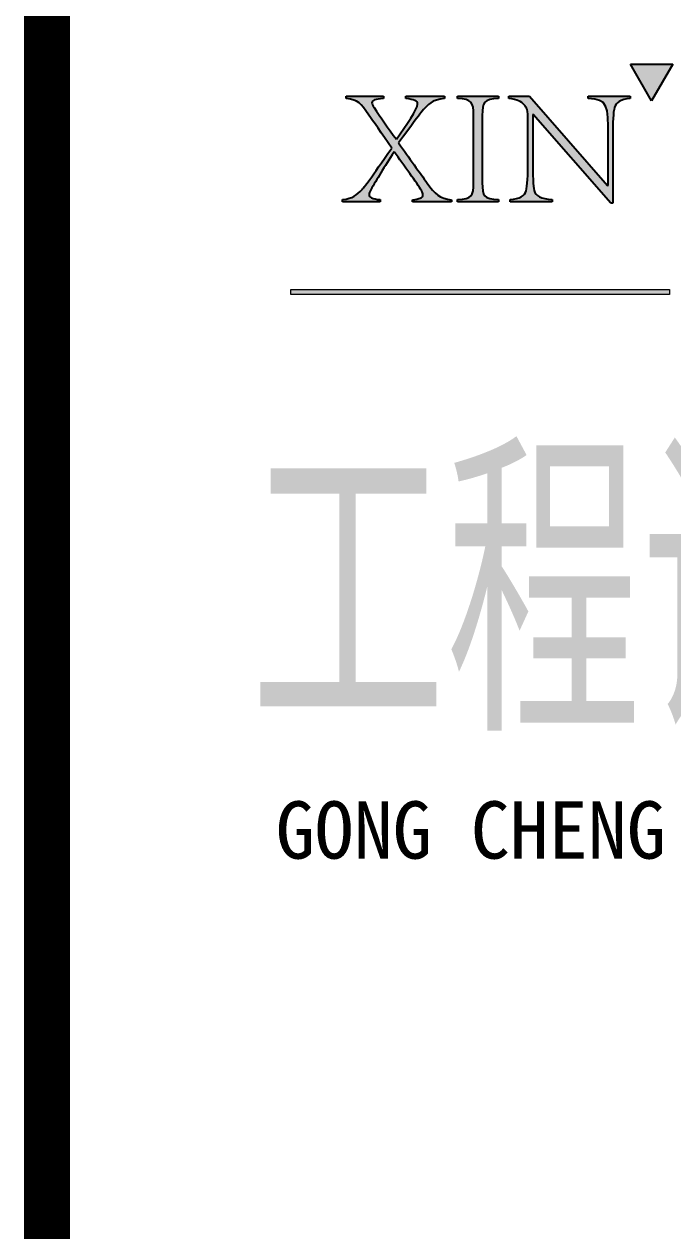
# Model space of a CAD drawing. Extents: x -266287 to 275962, y -324567 to 363765.
# Drawn here: x -82279 to -79564, y 4188 to 9239 of the extents above; entities that cross this region are included whole.
import ezdxf

# ---------------------------------------------------------------- set-up
doc = ezdxf.new("R2010")
doc.units = 0
doc.header["$LTSCALE"] = 1000
doc.layers.get('0').update_dxf_attribs({"linetype": 'CONTINUOUS'})
doc.layers.add('0-TK', color=4, linetype='CONTINUOUS')
doc.layers.add('图层 1', color=7, linetype='CONTINUOUS')
doc.styles.add('-黑体', font='simhei.ttf', dxfattribs={"width": 0.8})

msp = doc.modelspace()

# ---------------------------------------------------------------- hatches: boundary and pattern name
for points in [[(-79565.16342, 9072.10302), (-79653.59902, 8918.69292), (-79742.13797, 9072.10302)], [(-81162.96425, 8128.97368), (-79578.18588, 8128.97368), (-79578.18588, 8107.54519), (-81162.96425, 8107.54519)]]:
    msp.add_hatch(color=256).paths.add_polyline_path(points)
h = msp.add_hatch(color=256)
edge = h.paths.add_edge_path()
edge.add_spline(control_points=[(-80245.91428, 8494.77392), (-80245.91428, 8494.77392), (-80245.91428, 8504.69579), (-80245.91428, 8504.69579)], knot_values=[25, 25, 25, 25, 26, 26, 26, 26], degree=3, periodic=0)
edge.add_spline(control_points=[(-80245.91428, 8504.69579), (-80204.15973, 8507.52077), (-80184.31598, 8521.71457), (-80178.66602, 8541.48941)], knot_values=[0, 0, 0, 0, 1, 1, 1, 1], degree=3, periodic=0)
edge.add_spline(control_points=[(-80178.66602, 8541.48941), (-80173.01606, 8562.74565), (-80170.88011, 8601.67523), (-80170.88011, 8673.16096)], knot_values=[1, 1, 1, 1, 2, 2, 2, 2], degree=3, periodic=0)
edge.add_spline(control_points=[(-80170.88011, 8673.16096), (-80170.88011, 8673.16096), (-80170.88011, 8826.77777), (-80170.88011, 8826.77777)], knot_values=[2, 2, 2, 2, 3, 3, 3, 3], degree=3, periodic=0)
edge.add_spline(control_points=[(-80170.88011, 8826.77777), (-80170.88011, 8889.78857), (-80174.42855, 8886.24012), (-80187.17541, 8901.81195)], knot_values=[3, 3, 3, 3, 4, 4, 4, 4], degree=3, periodic=0)
edge.add_spline(control_points=[(-80187.17541, 8901.81195), (-80199.19879, 8915.97129), (-80214.04715, 8923.75721), (-80251.56424, 8927.99468)], knot_values=[4, 4, 4, 4, 5, 5, 5, 5], degree=3, periodic=0)
edge.add_spline(control_points=[(-80251.56424, 8927.99468), (-80251.56424, 8927.99468), (-80251.56424, 8937.91655), (-80251.56424, 8937.91655)], knot_values=[5, 5, 5, 5, 6, 6, 6, 6], degree=3, periodic=0)
edge.add_spline(control_points=[(-80251.56424, 8937.91655), (-80251.56424, 8937.91655), (-80164.50668, 8937.91655), (-80164.50668, 8937.91655)], knot_values=[6, 6, 6, 6, 7, 7, 7, 7], degree=3, periodic=0)
edge.add_spline(control_points=[(-80164.50668, 8937.91655), (-80164.50668, 8937.91655), (-79837.49822, 8564.15814), (-79837.49822, 8564.15814)], knot_values=[7, 7, 7, 7, 8, 8, 8, 8], degree=3, periodic=0)
edge.add_spline(control_points=[(-79837.49822, 8564.15814), (-79837.49822, 8564.15814), (-79835.36226, 8564.15814), (-79835.36226, 8564.15814)], knot_values=[8, 8, 8, 8, 9, 9, 9, 9], degree=3, periodic=0)
edge.add_spline(control_points=[(-79835.36226, 8564.15814), (-79835.36226, 8564.15814), (-79835.36226, 8765.90293), (-79835.36226, 8765.90293)], knot_values=[9, 9, 9, 9, 10, 10, 10, 10], degree=3, periodic=0)
edge.add_spline(control_points=[(-79835.36226, 8765.90293), (-79835.36226, 8903.91346), (-79836.05128, 8922.34472), (-79918.87137, 8927.99468)], knot_values=[10, 10, 10, 10, 11, 11, 11, 11], degree=3, periodic=0)
edge.add_spline(control_points=[(-79918.87137, 8927.99468), (-79918.87137, 8927.99468), (-79918.87137, 8937.91655), (-79918.87137, 8937.91655)], knot_values=[11, 11, 11, 11, 12, 12, 12, 12], degree=3, periodic=0)
edge.add_spline(control_points=[(-79918.87137, 8937.91655), (-79918.87137, 8937.91655), (-79743.34376, 8937.91655), (-79743.34376, 8937.91655)], knot_values=[12, 12, 12, 12, 13, 13, 13, 13], degree=3, periodic=0)
edge.add_spline(control_points=[(-79743.34376, 8937.91655), (-79743.34376, 8937.91655), (-79743.34376, 8927.99468), (-79743.34376, 8927.99468)], knot_values=[13, 13, 13, 13, 14, 14, 14, 14], degree=3, periodic=0)
edge.add_spline(control_points=[(-79743.34376, 8927.99468), (-79784.37484, 8924.44623), (-79802.08263, 8911.01036), (-79808.45606, 8890.47759)], knot_values=[14, 14, 14, 14, 15, 15, 15, 15], degree=3, periodic=0)
edge.add_spline(control_points=[(-79808.45606, 8890.47759), (-79814.82949, 8868.56678), (-79815.55296, 8832.46218), (-79815.55296, 8765.90293)], knot_values=[15, 15, 15, 15, 16, 16, 16, 16], degree=3, periodic=0)
edge.add_spline(control_points=[(-79815.55296, 8765.90293), (-79815.55296, 8765.90293), (-79815.55296, 8489.81298), (-79815.55296, 8489.81298)], knot_values=[16, 16, 16, 16, 17, 17, 17, 17], degree=3, periodic=0)
edge.add_spline(control_points=[(-79815.55296, 8489.81298), (-79815.55296, 8489.81298), (-79823.33887, 8489.81298), (-79823.33887, 8489.81298)], knot_values=[17, 17, 17, 17, 18, 18, 18, 18], degree=3, periodic=0)
edge.add_spline(control_points=[(-79823.33887, 8489.81298), (-79823.33887, 8489.81298), (-80149.65832, 8861.46988), (-80149.65832, 8861.46988)], knot_values=[18, 18, 18, 18, 19, 19, 19, 19], degree=3, periodic=0)
edge.add_spline(control_points=[(-80149.65832, 8861.46988), (-80149.65832, 8861.46988), (-80151.07081, 8861.46988), (-80151.07081, 8861.46988)], knot_values=[19, 19, 19, 19, 20, 20, 20, 20], degree=3, periodic=0)
edge.add_spline(control_points=[(-80151.07081, 8861.46988), (-80151.07081, 8861.46988), (-80151.07081, 8673.16096), (-80151.07081, 8673.16096)], knot_values=[20, 20, 20, 20, 21, 21, 21, 21], degree=3, periodic=0)
edge.add_spline(control_points=[(-80151.07081, 8673.16096), (-80150.34734, 8601.67523), (-80149.65832, 8562.74565), (-80144.69738, 8542.93635)], knot_values=[21, 21, 21, 21, 22, 22, 22, 22], degree=3, periodic=0)
edge.add_spline(control_points=[(-80144.69738, 8542.93635), (-80138.32395, 8520.95665), (-80117.10216, 8508.24424), (-80069.6632, 8504.69579)], knot_values=[22, 22, 22, 22, 23, 23, 23, 23], degree=3, periodic=0)
edge.add_spline(control_points=[(-80069.6632, 8504.69579), (-80069.6632, 8504.69579), (-80069.6632, 8494.77392), (-80069.6632, 8494.77392)], knot_values=[23, 23, 23, 23, 24, 24, 24, 24], degree=3, periodic=0)
edge.add_spline(control_points=[(-80069.6632, 8494.77392), (-80069.6632, 8494.77392), (-80245.91428, 8494.77392), (-80245.91428, 8494.77392)], knot_values=[24, 24, 24, 24, 25, 25, 25, 25], degree=3, periodic=0)
edge = h.paths.add_edge_path()
edge.add_spline(control_points=[(-80466.02144, 8494.77392), (-80466.02144, 8494.77392), (-80466.02144, 8504.69579), (-80466.02144, 8504.69579)], knot_values=[11, 11, 11, 11, 12, 12, 12, 12], degree=3, periodic=0)
edge.add_spline(control_points=[(-80466.02144, 8504.69579), (-80404.45758, 8507.52077), (-80398.77317, 8519.57861), (-80398.77317, 8575.49251)], knot_values=[0, 0, 0, 0, 1, 1, 1, 1], degree=3, periodic=0)
edge.add_spline(control_points=[(-80398.77317, 8575.49251), (-80398.77317, 8575.49251), (-80398.77317, 8857.19796), (-80398.77317, 8857.19796)], knot_values=[1, 1, 1, 1, 2, 2, 2, 2], degree=3, periodic=0)
edge.add_spline(control_points=[(-80398.77317, 8857.19796), (-80398.77317, 8912.42285), (-80404.45758, 8924.44623), (-80466.02144, 8927.99468)], knot_values=[2, 2, 2, 2, 3, 3, 3, 3], degree=3, periodic=0)
edge.add_spline(control_points=[(-80466.02144, 8927.99468), (-80466.02144, 8927.99468), (-80466.02144, 8937.91655), (-80466.02144, 8937.91655)], knot_values=[3, 3, 3, 3, 4, 4, 4, 4], degree=3, periodic=0)
edge.add_spline(control_points=[(-80466.02144, 8937.91655), (-80466.02144, 8937.91655), (-80294.73129, 8937.91655), (-80294.73129, 8937.91655)], knot_values=[4, 4, 4, 4, 5, 5, 5, 5], degree=3, periodic=0)
edge.add_spline(control_points=[(-80294.73129, 8937.91655), (-80294.73129, 8937.91655), (-80294.73129, 8927.99468), (-80294.73129, 8927.99468)], knot_values=[5, 5, 5, 5, 6, 6, 6, 6], degree=3, periodic=0)
edge.add_spline(control_points=[(-80294.73129, 8927.99468), (-80355.60613, 8924.44623), (-80361.97955, 8912.42285), (-80361.97955, 8857.19796)], knot_values=[6, 6, 6, 6, 7, 7, 7, 7], degree=3, periodic=0)
edge.add_spline(control_points=[(-80361.97955, 8857.19796), (-80361.97955, 8857.19796), (-80361.97955, 8575.49251), (-80361.97955, 8575.49251)], knot_values=[7, 7, 7, 7, 8, 8, 8, 8], degree=3, periodic=0)
edge.add_spline(control_points=[(-80361.97955, 8575.49251), (-80361.97955, 8519.57861), (-80355.60613, 8507.52077), (-80294.73129, 8504.69579)], knot_values=[8, 8, 8, 8, 9, 9, 9, 9], degree=3, periodic=0)
edge.add_spline(control_points=[(-80294.73129, 8504.69579), (-80294.73129, 8504.69579), (-80294.73129, 8494.77392), (-80294.73129, 8494.77392)], knot_values=[9, 9, 9, 9, 10, 10, 10, 10], degree=3, periodic=0)
edge.add_spline(control_points=[(-80294.73129, 8494.77392), (-80294.73129, 8494.77392), (-80466.02144, 8494.77392), (-80466.02144, 8494.77392)], knot_values=[10, 10, 10, 10, 11, 11, 11, 11], degree=3, periodic=0)
edge = h.paths.add_edge_path()
edge.add_spline(control_points=[(-80932.41846, 8927.99468), (-80932.41846, 8927.99468), (-80932.41846, 8937.91655), (-80932.41846, 8937.91655)], knot_values=[30, 30, 30, 30, 31, 31, 31, 31], degree=3, periodic=0)
edge.add_spline(control_points=[(-80932.41846, 8937.91655), (-80932.41846, 8937.91655), (-80775.25321, 8937.91655), (-80775.25321, 8937.91655)], knot_values=[0, 0, 0, 0, 1, 1, 1, 1], degree=3, periodic=0)
edge.add_spline(control_points=[(-80775.25321, 8937.91655), (-80775.25321, 8937.91655), (-80775.25321, 8927.99468), (-80775.25321, 8927.99468)], knot_values=[1, 1, 1, 1, 2, 2, 2, 2], degree=3, periodic=0)
edge.add_spline(control_points=[(-80775.25321, 8927.99468), (-80810.66879, 8924.44623), (-80824.10466, 8920.93223), (-80824.10466, 8911.01036), (-80824.10466, 8906.04942), (-80820.55621, 8898.98697), (-80814.18279, 8889.78857)], knot_values=[2, 2, 2, 2, 3, 3, 3, 4, 4, 4, 4], degree=3, periodic=0)
edge.add_spline(control_points=[(-80814.18279, 8889.78857), (-80789.41255, 8849.41205), (-80756.16738, 8804.83251), (-80721.47527, 8757.428)], knot_values=[4, 4, 4, 4, 5, 5, 5, 5], degree=3, periodic=0)
edge.add_spline(control_points=[(-80721.47527, 8757.428), (-80679.72071, 8816.16688), (-80632.97076, 8883.38069), (-80632.97076, 8904.63693), (-80632.97076, 8918.10725), (-80647.13011, 8923.75721), (-80681.82222, 8927.99468)], knot_values=[5, 5, 5, 5, 6, 6, 6, 7, 7, 7, 7], degree=3, periodic=0)
edge.add_spline(control_points=[(-80681.82222, 8927.99468), (-80681.82222, 8927.99468), (-80681.82222, 8937.91655), (-80681.82222, 8937.91655)], knot_values=[7, 7, 7, 7, 8, 8, 8, 8], degree=3, periodic=0)
edge.add_spline(control_points=[(-80681.82222, 8937.91655), (-80681.82222, 8937.91655), (-80520.45394, 8937.91655), (-80520.45394, 8937.91655)], knot_values=[8, 8, 8, 8, 9, 9, 9, 9], degree=3, periodic=0)
edge.add_spline(control_points=[(-80520.45394, 8937.91655), (-80520.45394, 8937.91655), (-80520.45394, 8927.99468), (-80520.45394, 8927.99468)], knot_values=[9, 9, 9, 9, 10, 10, 10, 10], degree=3, periodic=0)
edge.add_spline(control_points=[(-80520.45394, 8927.99468), (-80574.95535, 8921.62125), (-80586.25527, 8907.49636), (-80618.84587, 8867.80886)], knot_values=[10, 10, 10, 10, 11, 11, 11, 11], degree=3, periodic=0)
edge.add_spline(control_points=[(-80618.84587, 8867.80886), (-80628.7333, 8855.09646), (-80652.09104, 8824.67626), (-80712.27686, 8741.85617)], knot_values=[11, 11, 11, 11, 12, 12, 12, 12], degree=3, periodic=0)
edge.add_spline(control_points=[(-80712.27686, 8741.85617), (-80669.07536, 8680.25786), (-80623.08334, 8615.83458), (-80592.62869, 8574.08002)], knot_values=[12, 12, 12, 12, 13, 13, 13, 13], degree=3, periodic=0)
edge.add_spline(control_points=[(-80592.62869, 8574.08002), (-80560.79601, 8528.74256), (-80540.95226, 8508.96771), (-80490.72277, 8504.00678)], knot_values=[13, 13, 13, 13, 14, 14, 14, 14], degree=3, periodic=0)
edge.add_spline(control_points=[(-80490.72277, 8504.00678), (-80490.72277, 8504.00678), (-80490.72277, 8494.77392), (-80490.72277, 8494.77392)], knot_values=[14, 14, 14, 14, 15, 15, 15, 15], degree=3, periodic=0)
edge.add_spline(control_points=[(-80490.72277, 8494.77392), (-80490.72277, 8494.77392), (-80654.227, 8494.77392), (-80654.227, 8494.77392)], knot_values=[15, 15, 15, 15, 16, 16, 16, 16], degree=3, periodic=0)
edge.add_spline(control_points=[(-80654.227, 8494.77392), (-80654.227, 8494.77392), (-80654.227, 8504.00678), (-80654.227, 8504.00678)], knot_values=[16, 16, 16, 16, 17, 17, 17, 17], degree=3, periodic=0)
edge.add_spline(control_points=[(-80654.227, 8504.00678), (-80625.90832, 8507.52077), (-80610.33649, 8512.48171), (-80610.33649, 8525.22856), (-80610.33649, 8530.1895), (-80612.47244, 8535.15044), (-80615.98644, 8542.21288)], knot_values=[17, 17, 17, 17, 18, 18, 18, 19, 19, 19, 19], degree=3, periodic=0)
edge.add_spline(control_points=[(-80615.98644, 8542.21288), (-80635.83019, 8573.35655), (-80689.60813, 8649.1142), (-80730.67367, 8704.30463)], knot_values=[19, 19, 19, 19, 20, 20, 20, 20], degree=3, periodic=0)
edge.add_spline(control_points=[(-80730.67367, 8704.30463), (-80773.84072, 8639.88134), (-80803.57189, 8588.92838), (-80829.0656, 8545.76133)], knot_values=[20, 20, 20, 20, 21, 21, 21, 21], degree=3, periodic=0)
edge.add_spline(control_points=[(-80829.0656, 8545.76133), (-80833.30307, 8537.2864), (-80836.12804, 8530.87852), (-80836.12804, 8525.91758), (-80836.12804, 8513.17073), (-80822.69217, 8507.52077), (-80789.41255, 8504.69579)], knot_values=[21, 21, 21, 21, 22, 22, 22, 23, 23, 23, 23], degree=3, periodic=0)
edge.add_spline(control_points=[(-80789.41255, 8504.69579), (-80789.41255, 8504.69579), (-80789.41255, 8494.77392), (-80789.41255, 8494.77392)], knot_values=[23, 23, 23, 23, 24, 24, 24, 24], degree=3, periodic=0)
edge.add_spline(control_points=[(-80789.41255, 8494.77392), (-80789.41255, 8494.77392), (-80946.5778, 8494.77392), (-80946.5778, 8494.77392)], knot_values=[24, 24, 24, 24, 25, 25, 25, 25], degree=3, periodic=0)
edge.add_spline(control_points=[(-80946.5778, 8494.77392), (-80946.5778, 8494.77392), (-80946.5778, 8504.69579), (-80946.5778, 8504.69579)], knot_values=[25, 25, 25, 25, 26, 26, 26, 26], degree=3, periodic=0)
edge.add_spline(control_points=[(-80946.5778, 8504.69579), (-80904.7888, 8509.65673), (-80886.39199, 8523.81607), (-80865.1702, 8547.17382)], knot_values=[26, 26, 26, 26, 27, 27, 27, 27], degree=3, periodic=0)
edge.add_spline(control_points=[(-80865.1702, 8547.17382), (-80858.0733, 8552.85823), (-80826.92964, 8595.30181), (-80741.28456, 8720.59993)], knot_values=[27, 27, 27, 27, 28, 28, 28, 28], degree=3, periodic=0)
edge.add_spline(control_points=[(-80741.28456, 8720.59993), (-80781.62663, 8780.06228), (-80820.55621, 8837.38867), (-80837.54053, 8858.64491)], knot_values=[28, 28, 28, 28, 29, 29, 29, 29], degree=3, periodic=0)
edge.add_spline(control_points=[(-80837.54053, 8858.64491), (-80872.95611, 8909.59787), (-80877.91705, 8921.62125), (-80932.41846, 8927.99468)], knot_values=[29, 29, 29, 29, 30, 30, 30, 30], degree=3, periodic=0)

# ---------------------------------------------------------------- linework, layer by layer
for p, q in [((-79653.59902, 8918.69292), (-79742.13797, 9072.10302)), ((-79742.13797, 9072.10302), (-79565.16342, 9072.10302)), ((-79565.16342, 9072.10302), (-79653.59902, 8918.69292))]:
    msp.add_line(p, q)
at = {"lineweight": 0}
for p, q in [((-81162.96425, 8128.97368), (-79578.18588, 8128.97368)), ((-79578.18588, 8107.54519), (-81162.96425, 8107.54519)), ((-79578.18588, 8128.97368), (-79578.18588, 8107.54519))]:
    msp.add_line(p, q, dxfattribs=at)
for points in [[(-80932.41846, 8937.91655), (-80932.41846, 8937.91655), (-80775.25321, 8937.91655), (-80775.25321, 8937.91655)], [(-80932.41846, 8927.99468), (-80932.41846, 8927.99468), (-80932.41846, 8937.91655), (-80932.41846, 8937.91655)], [(-80837.54053, 8858.64491), (-80872.95611, 8909.59787), (-80877.91705, 8921.62125), (-80932.41846, 8927.99468)], [(-80775.25321, 8937.91655), (-80775.25321, 8937.91655), (-80775.25321, 8927.99468), (-80775.25321, 8927.99468)], [(-80681.82222, 8927.99468), (-80681.82222, 8927.99468), (-80681.82222, 8937.91655), (-80681.82222, 8937.91655)], [(-80681.82222, 8937.91655), (-80681.82222, 8937.91655), (-80520.45394, 8937.91655), (-80520.45394, 8937.91655)], [(-80520.45394, 8927.99468), (-80574.95535, 8921.62125), (-80586.25527, 8907.49636), (-80618.84587, 8867.80886)], [(-80520.45394, 8937.91655), (-80520.45394, 8937.91655), (-80520.45394, 8927.99468), (-80520.45394, 8927.99468)], [(-80466.02144, 8927.99468), (-80466.02144, 8927.99468), (-80466.02144, 8937.91655), (-80466.02144, 8937.91655)], [(-80466.02144, 8937.91655), (-80466.02144, 8937.91655), (-80294.73129, 8937.91655), (-80294.73129, 8937.91655)], [(-80398.77317, 8857.19796), (-80398.77317, 8912.42285), (-80404.45758, 8924.44623), (-80466.02144, 8927.99468)], [(-80294.73129, 8927.99468), (-80355.60613, 8924.44623), (-80361.97955, 8912.42285), (-80361.97955, 8857.19796)], [(-80294.73129, 8937.91655), (-80294.73129, 8937.91655), (-80294.73129, 8927.99468), (-80294.73129, 8927.99468)], [(-80251.56424, 8927.99468), (-80251.56424, 8927.99468), (-80251.56424, 8937.91655), (-80251.56424, 8937.91655)], [(-80251.56424, 8937.91655), (-80251.56424, 8937.91655), (-80164.50668, 8937.91655), (-80164.50668, 8937.91655)], [(-80187.17541, 8901.81195), (-80199.19879, 8915.97129), (-80214.04715, 8923.75721), (-80251.56424, 8927.99468)], [(-80170.88011, 8826.77777), (-80170.88011, 8889.78857), (-80174.42855, 8886.24012), (-80187.17541, 8901.81195)], [(-80164.50668, 8937.91655), (-80164.50668, 8937.91655), (-79837.49822, 8564.15814), (-79837.49822, 8564.15814)], [(-79918.87137, 8927.99468), (-79918.87137, 8927.99468), (-79918.87137, 8937.91655), (-79918.87137, 8937.91655)], [(-79918.87137, 8937.91655), (-79918.87137, 8937.91655), (-79743.34376, 8937.91655), (-79743.34376, 8937.91655)], [(-79835.36226, 8765.90293), (-79835.36226, 8903.91346), (-79836.05128, 8922.34472), (-79918.87137, 8927.99468)], [(-79743.34376, 8927.99468), (-79784.37484, 8924.44623), (-79802.08263, 8911.01036), (-79808.45606, 8890.47759)], [(-79743.34376, 8937.91655), (-79743.34376, 8937.91655), (-79743.34376, 8927.99468), (-79743.34376, 8927.99468)], [(-80741.28456, 8720.59993), (-80781.62663, 8780.06228), (-80820.55621, 8837.38867), (-80837.54053, 8858.64491)], [(-80814.18279, 8889.78857), (-80789.41255, 8849.41205), (-80756.16738, 8804.83251), (-80721.47527, 8757.428)], [(-80618.84587, 8867.80886), (-80628.7333, 8855.09646), (-80652.09104, 8824.67626), (-80712.27686, 8741.85617)], [(-80398.77317, 8575.49251), (-80398.77317, 8575.49251), (-80398.77317, 8857.19796), (-80398.77317, 8857.19796)], [(-80361.97955, 8857.19796), (-80361.97955, 8857.19796), (-80361.97955, 8575.49251), (-80361.97955, 8575.49251)], [(-80149.65832, 8861.46988), (-80149.65832, 8861.46988), (-80151.07081, 8861.46988), (-80151.07081, 8861.46988)], [(-80151.07081, 8861.46988), (-80151.07081, 8861.46988), (-80151.07081, 8673.16096), (-80151.07081, 8673.16096)], [(-79823.33887, 8489.81298), (-79823.33887, 8489.81298), (-80149.65832, 8861.46988), (-80149.65832, 8861.46988)], [(-79808.45606, 8890.47759), (-79814.82949, 8868.56678), (-79815.55296, 8832.46218), (-79815.55296, 8765.90293)], [(-80170.88011, 8673.16096), (-80170.88011, 8673.16096), (-80170.88011, 8826.77777), (-80170.88011, 8826.77777)], [(-80712.27686, 8741.85617), (-80669.07536, 8680.25786), (-80623.08334, 8615.83458), (-80592.62869, 8574.08002)], [(-79835.36226, 8564.15814), (-79835.36226, 8564.15814), (-79835.36226, 8765.90293), (-79835.36226, 8765.90293)], [(-79815.55296, 8765.90293), (-79815.55296, 8765.90293), (-79815.55296, 8489.81298), (-79815.55296, 8489.81298)], [(-80865.1702, 8547.17382), (-80858.0733, 8552.85823), (-80826.92964, 8595.30181), (-80741.28456, 8720.59993)], [(-80730.67367, 8704.30463), (-80773.84072, 8639.88134), (-80803.57189, 8588.92838), (-80829.0656, 8545.76133)], [(-80615.98644, 8542.21288), (-80635.83019, 8573.35655), (-80689.60813, 8649.1142), (-80730.67367, 8704.30463)], [(-80178.66602, 8541.48941), (-80173.01606, 8562.74565), (-80170.88011, 8601.67523), (-80170.88011, 8673.16096)], [(-80151.07081, 8673.16096), (-80150.34734, 8601.67523), (-80149.65832, 8562.74565), (-80144.69738, 8542.93635)], [(-80946.5778, 8504.69579), (-80904.7888, 8509.65673), (-80886.39199, 8523.81607), (-80865.1702, 8547.17382)], [(-80592.62869, 8574.08002), (-80560.79601, 8528.74256), (-80540.95226, 8508.96771), (-80490.72277, 8504.00678)], [(-80466.02144, 8504.69579), (-80404.45758, 8507.52077), (-80398.77317, 8519.57861), (-80398.77317, 8575.49251)], [(-80361.97955, 8575.49251), (-80361.97955, 8519.57861), (-80355.60613, 8507.52077), (-80294.73129, 8504.69579)], [(-80245.91428, 8504.69579), (-80204.15973, 8507.52077), (-80184.31598, 8521.71457), (-80178.66602, 8541.48941)], [(-80144.69738, 8542.93635), (-80138.32395, 8520.95665), (-80117.10216, 8508.24424), (-80069.6632, 8504.69579)], [(-79837.49822, 8564.15814), (-79837.49822, 8564.15814), (-79835.36226, 8564.15814), (-79835.36226, 8564.15814)], [(-80946.5778, 8494.77392), (-80946.5778, 8494.77392), (-80946.5778, 8504.69579), (-80946.5778, 8504.69579)], [(-80789.41255, 8494.77392), (-80789.41255, 8494.77392), (-80946.5778, 8494.77392), (-80946.5778, 8494.77392)], [(-80789.41255, 8504.69579), (-80789.41255, 8504.69579), (-80789.41255, 8494.77392), (-80789.41255, 8494.77392)], [(-80654.227, 8494.77392), (-80654.227, 8494.77392), (-80654.227, 8504.00678), (-80654.227, 8504.00678)], [(-80490.72277, 8494.77392), (-80490.72277, 8494.77392), (-80654.227, 8494.77392), (-80654.227, 8494.77392)], [(-80490.72277, 8504.00678), (-80490.72277, 8504.00678), (-80490.72277, 8494.77392), (-80490.72277, 8494.77392)], [(-80466.02144, 8494.77392), (-80466.02144, 8494.77392), (-80466.02144, 8504.69579), (-80466.02144, 8504.69579)], [(-80294.73129, 8494.77392), (-80294.73129, 8494.77392), (-80466.02144, 8494.77392), (-80466.02144, 8494.77392)], [(-80294.73129, 8504.69579), (-80294.73129, 8504.69579), (-80294.73129, 8494.77392), (-80294.73129, 8494.77392)], [(-80245.91428, 8494.77392), (-80245.91428, 8494.77392), (-80245.91428, 8504.69579), (-80245.91428, 8504.69579)], [(-80069.6632, 8494.77392), (-80069.6632, 8494.77392), (-80245.91428, 8494.77392), (-80245.91428, 8494.77392)], [(-80069.6632, 8504.69579), (-80069.6632, 8504.69579), (-80069.6632, 8494.77392), (-80069.6632, 8494.77392)], [(-79815.55296, 8489.81298), (-79815.55296, 8489.81298), (-79823.33887, 8489.81298), (-79823.33887, 8489.81298)]]:
    msp.add_open_spline(points, degree=3)
for points, knots in [([(-80775.25321, 8927.99468), (-80810.66879, 8924.44623), (-80824.10466, 8920.93223), (-80824.10466, 8911.01036), (-80824.10466, 8906.04942), (-80820.55621, 8898.98697), (-80814.18279, 8889.78857)], [2, 2, 2, 2, 3, 3, 3, 4, 4, 4, 4]), ([(-80721.47527, 8757.428), (-80679.72071, 8816.16688), (-80632.97076, 8883.38069), (-80632.97076, 8904.63693), (-80632.97076, 8918.10725), (-80647.13011, 8923.75721), (-80681.82222, 8927.99468)], [5, 5, 5, 5, 6, 6, 6, 7, 7, 7, 7]), ([(-80829.0656, 8545.76133), (-80833.30307, 8537.2864), (-80836.12804, 8530.87852), (-80836.12804, 8525.91758), (-80836.12804, 8513.17073), (-80822.69217, 8507.52077), (-80789.41255, 8504.69579)], [21, 21, 21, 21, 22, 22, 22, 23, 23, 23, 23]), ([(-80654.227, 8504.00678), (-80625.90832, 8507.52077), (-80610.33649, 8512.48171), (-80610.33649, 8525.22856), (-80610.33649, 8530.1895), (-80612.47244, 8535.15044), (-80615.98644, 8542.21288)], [17, 17, 17, 17, 18, 18, 18, 19, 19, 19, 19])]:
    msp.add_open_spline(points, degree=3, knots=knots)
at = {"layer": '0-TK', "const_width": 191.9817}
msp.add_lwpolyline([(-82183.49798, -60566.69496), (-82183.49798, 19433.30504)], dxfattribs=at)
at = {"layer": '图层 1', "lineweight": 0}
msp.add_line((-81162.96425, 8107.54519), (-81162.96425, 8128.97368), dxfattribs=at)

# ---------------------------------------------------------------- texts
at = {"style": '-黑体', "width": 0.6}
msp.add_text('工程设计有限公司', height=1000, dxfattribs=at).set_placement((-81332.9202, 6387.79139))
at = {"style": '-黑体'}
msp.add_text(' GONG CHENG SHE JI YOU XIAN GONG SI ', height=240, dxfattribs=at).set_placement((-81390.12967, 5745.99891))

doc.saveas('drawing.dxf')
